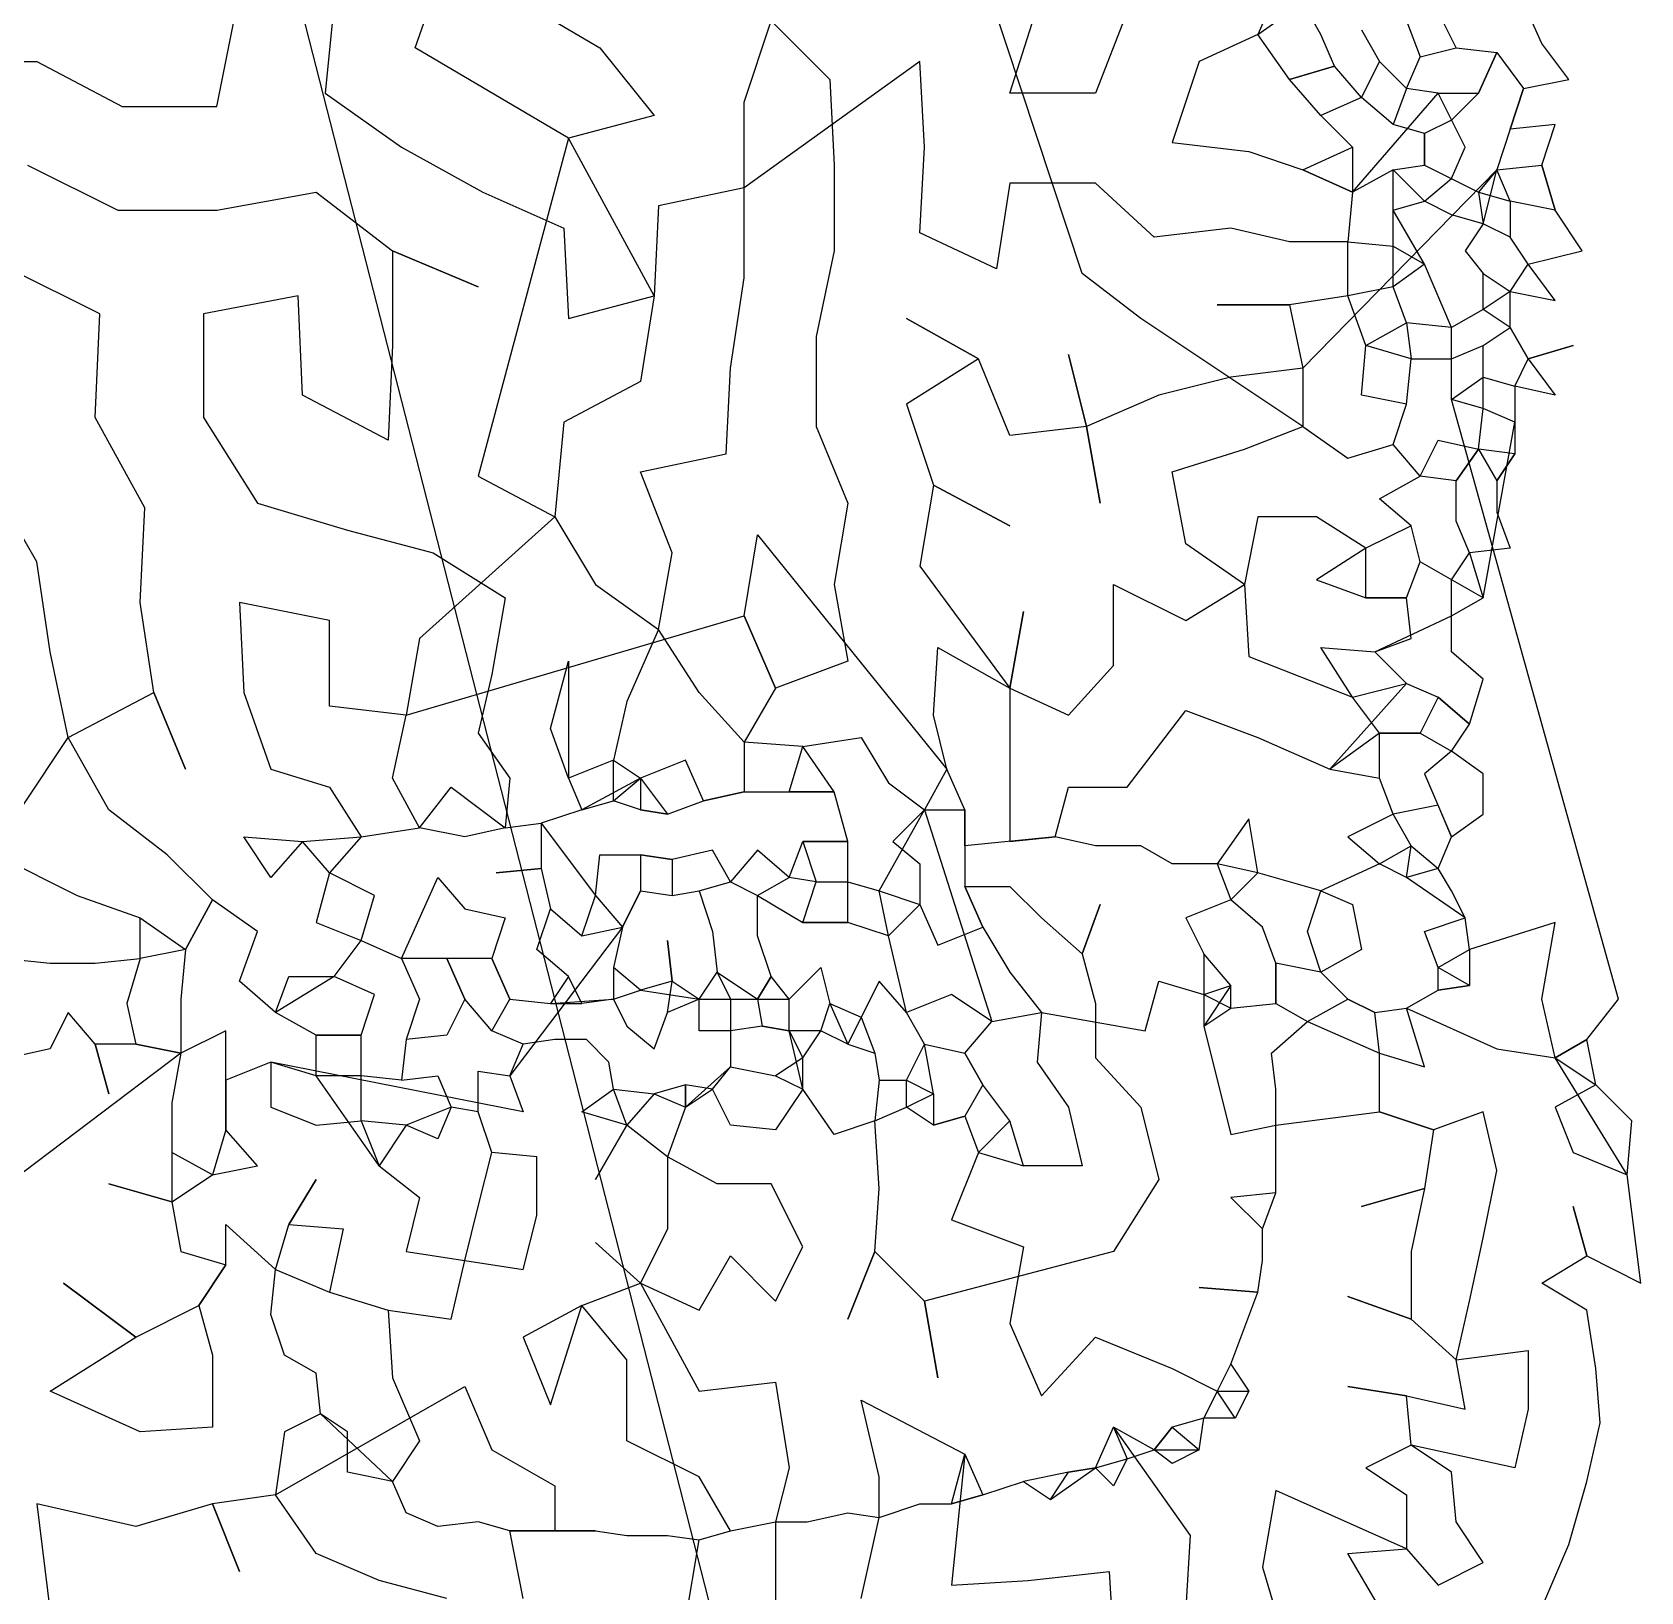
# Model space of a CAD drawing. Header units: metres. Extents: x -30499 to 36140, y -32767 to 32822.
# Drawn here: x 2958 to 22701, y -4977 to 14157 of the extents above; entities that cross this region are included whole.
import ezdxf

# ---------------------------------------------------------------- set-up
doc = ezdxf.new("R2010")
doc.units = ezdxf.units.M
doc.layers.add('Draw', color=2, linetype='CONTINUOUS')

msp = doc.modelspace()

# ---------------------------------------------------------------- linework, layer by layer
at = {"layer": 'draw'}
for p, q in [((4894, 19770), (15346, -21042)), ((15844, 11198), (13742, 17558)), ((18554, 15401), (18001, 14129)), ((7659, 13963), (8046, 15070)), ((6664, 14517), (6553, 13410)), ((8986, 14517), (9926, 13963)), ((14959, 13410), (15291, 14461)), ((18001, 14129), (18554, 14517)), ((18775, 14129), (18554, 14517)), ((21485, 14019), (21263, 14517)), ((5226, 13245), (5447, 14351)), ((11696, 13300), (12028, 14295)), ((12028, 14295), (12747, 13576)), ((16397, 14406), (16010, 13410)), ((19826, 14295), (19992, 13853)), ((20434, 13963), (20213, 14406)), ((18001, 14129), (17282, 13798)), ((18388, 13576), (18001, 14129)), ((18001, 14129), (18001, 14129)), ((18941, 13742), (18775, 14129)), ((18775, 14129), (18775, 14129)), ((19273, 14185), (19494, 13798)), ((21817, 13576), (21485, 14019)), ((21485, 14019), (21485, 14019)), ((9539, 12857), (7659, 13963)), ((9926, 13963), (10590, 13134)), ((19826, 13466), (19992, 13853)), ((19992, 13853), (20434, 13963)), ((19992, 13853), (20434, 13963)), ((19992, 13853), (19992, 13853)), ((20434, 13963), (20434, 13963)), ((20434, 13963), (20932, 13908)), ((20932, 13908), (20710, 13410)), ((20710, 13410), (20932, 13908)), ((20932, 13908), (20932, 13908)), ((20932, 13908), (21263, 13466)), ((1797, 13798), (3014, 13798)), ((3014, 13798), (3014, 13798)), ((3014, 13798), (4064, 13245)), ((13853, 13798), (11696, 12249)), ((13908, 12747), (13853, 13798)), ((17282, 13798), (16950, 12802)), ((18941, 13742), (18388, 13576)), ((18388, 13576), (18941, 13742)), ((19273, 13355), (18941, 13742)), ((18941, 13742), (18941, 13742)), ((19273, 13355), (19494, 13798)), ((19494, 13798), (19273, 13355)), ((19494, 13798), (19494, 13798)), ((19494, 13798), (19826, 13466)), ((12747, 13576), (12802, 12526)), ((18388, 13576), (18388, 13576)), ((18775, 13134), (18388, 13576)), ((19826, 13466), (19660, 13023)), ((20213, 13410), (19826, 13466)), ((19826, 13466), (19826, 13466)), ((19826, 13466), (19826, 13466)), ((21263, 13466), (20932, 12470)), ((21098, 12968), (21263, 13466)), ((21263, 13466), (21817, 13576)), ((21263, 13466), (21263, 13466)), ((21817, 13576), (21817, 13576)), ((4064, 13245), (4064, 13245)), ((4064, 13245), (5226, 13245)), ((5226, 13245), (5226, 13245)), ((6553, 13410), (7493, 12747)), ((11696, 11143), (11696, 13300)), ((11696, 13300), (11696, 13300)), ((16010, 13410), (14959, 13410)), ((16010, 13410), (16010, 13410)), ((19273, 13355), (18775, 13134)), ((19162, 12194), (20213, 13410)), ((19660, 13023), (19273, 13355)), ((19273, 13355), (19273, 13355)), ((19660, 13023), (19273, 13355)), ((20545, 12747), (20213, 13410)), ((20213, 13410), (20213, 13410)), ((20213, 13410), (20710, 13410)), ((20710, 13410), (20379, 13079)), ((20710, 13410), (20710, 13410)), ((10590, 13134), (9539, 12857)), ((10590, 13134), (10590, 13134)), ((18775, 13134), (18775, 13134)), ((19162, 12747), (18775, 13134)), ((18775, 13134), (19162, 12747)), ((20379, 13079), (20047, 12913)), ((20379, 13079), (20379, 13079)), ((9539, 12857), (8433, 8710)), ((10590, 10922), (9539, 12857)), ((19660, 13023), (19660, 13023)), ((20047, 12913), (19660, 13023)), ((20047, 12913), (20047, 12913)), ((20047, 12913), (20047, 12526)), ((20047, 12526), (20047, 12913)), ((21651, 13023), (21098, 12968)), ((21485, 12526), (21651, 13023)), ((21651, 13023), (21651, 13023)), ((7493, 12747), (8489, 12194)), ((13853, 11696), (13908, 12747)), ((16950, 12802), (17890, 12692)), ((17890, 12692), (17890, 12692)), ((17890, 12692), (18554, 12470)), ((18554, 12470), (19162, 12747)), ((19162, 12747), (19162, 12747)), ((19162, 12747), (19162, 12194)), ((20379, 12360), (20545, 12747)), ((20545, 12747), (20545, 12747)), ((2903, 12526), (4009, 11973)), ((12802, 12526), (12802, 11475)), ((18554, 12470), (18554, 12470)), ((19162, 12194), (18554, 12470)), ((18554, 12470), (19162, 12194)), ((20932, 12470), (18554, 10037)), ((19660, 12470), (19162, 12194)), ((19660, 12470), (20047, 12526)), ((19660, 11032), (19660, 12470)), ((19660, 12470), (19660, 12470)), ((20047, 12083), (19660, 12470)), ((20047, 12526), (20047, 12526)), ((20047, 12526), (20710, 12194)), ((20932, 12470), (20710, 12194)), ((20766, 11807), (20932, 12470)), ((20932, 12470), (21485, 12526)), ((21098, 12083), (20932, 12470)), ((20932, 12470), (20932, 12470)), ((21485, 12526), (21485, 12526)), ((21485, 12526), (21651, 11973)), ((21651, 11973), (21485, 12526)), ((11696, 12249), (10645, 12028)), ((14959, 12304), (14793, 11254)), ((16010, 12304), (14959, 12304)), ((16729, 11641), (16010, 12304)), ((16010, 12304), (16010, 12304)), ((20047, 12083), (20379, 12360)), ((20379, 12360), (20379, 12360)), ((5226, 11973), (6442, 12194)), ((6442, 12194), (7382, 11475)), ((8489, 12194), (8489, 12194)), ((8489, 12194), (9484, 11751)), ((19162, 12194), (19107, 11585)), ((19162, 12194), (19162, 12194)), ((19660, 11973), (20047, 12083)), ((20379, 11917), (20047, 12083)), ((20047, 12083), (20047, 12083)), ((20710, 12194), (20710, 12194)), ((20710, 12194), (21098, 12083)), ((20710, 12194), (20710, 12194)), ((20710, 12194), (20766, 11807)), ((21651, 11973), (21098, 12083)), ((21098, 12083), (21098, 12083)), ((21098, 12083), (21098, 11641)), ((21098, 12083), (21098, 12083)), ((4009, 11973), (5226, 11973)), ((10645, 12028), (10590, 10922)), ((20047, 11309), (19660, 11973)), ((20766, 11807), (20379, 11917)), ((20379, 11917), (20379, 11917)), ((21982, 11475), (21651, 11973)), ((21651, 11973), (21651, 11973)), ((9484, 11751), (9539, 10645)), ((14793, 11254), (13853, 11696)), ((17669, 11751), (16729, 11641)), ((18388, 11585), (17669, 11751)), ((17669, 11751), (17669, 11751)), ((20766, 11807), (20545, 11475)), ((21098, 11641), (20766, 11807)), ((20766, 11807), (20766, 11807)), ((21098, 11641), (20766, 11807)), ((7382, 11475), (7382, 11475)), ((7382, 11475), (8433, 11032)), ((8433, 11032), (7382, 11475)), ((7382, 11475), (7382, 10314)), ((12802, 11475), (12581, 10424)), ((12802, 11475), (12802, 11475)), ((16729, 11641), (16729, 11641)), ((19107, 11585), (18388, 11585)), ((18388, 11585), (18388, 11585)), ((19107, 11585), (19107, 11585)), ((19107, 10922), (19107, 11585)), ((19107, 11585), (19660, 11530)), ((19660, 11530), (19660, 11530)), ((19660, 11530), (20047, 11309)), ((20545, 11475), (20545, 11475)), ((20545, 11475), (20766, 11198)), ((21319, 11309), (21098, 11641)), ((21098, 11641), (21098, 11641)), ((21319, 11309), (21982, 11475)), ((21982, 11475), (21982, 11475)), ((3788, 10701), (2682, 11254)), ((20047, 11309), (19660, 11032)), ((20379, 10535), (20047, 11309)), ((20047, 11309), (20047, 11309)), ((21098, 10977), (21319, 11309)), ((21651, 10867), (21319, 11309)), ((21319, 11309), (21319, 11309)), ((21319, 11309), (21319, 11309)), ((11530, 10037), (11696, 11143)), ((16563, 10645), (15844, 11198)), ((20766, 10756), (20766, 11198)), ((20766, 11198), (20766, 11198)), ((20766, 11198), (21098, 10977)), ((20766, 11198), (21098, 10977)), ((6221, 10922), (5060, 10701)), ((6276, 9705), (6221, 10922)), ((9539, 10645), (10590, 10922)), ((10590, 10922), (10424, 9871)), ((19107, 10922), (18388, 10811)), ((19660, 11032), (19107, 10922)), ((19328, 10314), (19107, 10922)), ((19107, 10922), (19107, 10922)), ((19660, 11032), (19660, 11032)), ((19826, 10590), (19660, 11032)), ((19660, 11032), (19660, 11032)), ((21098, 10977), (20766, 10756)), ((21098, 10535), (21098, 10977)), ((21098, 10977), (21098, 10977)), ((21098, 10977), (21651, 10867)), ((21098, 10977), (21098, 10977)), ((21651, 10867), (21651, 10867)), ((3732, 9429), (3788, 10701)), ((5060, 10701), (5060, 9429)), ((18388, 10811), (17503, 10811)), ((17503, 10811), (18388, 10811)), ((18388, 10811), (18388, 10811)), ((18388, 10811), (18554, 10037)), ((20766, 10756), (20379, 10535)), ((21098, 10535), (20766, 10756)), ((20766, 10756), (20766, 10756)), ((20766, 10756), (20766, 10756)), ((14572, 10148), (13687, 10645)), ((13687, 10645), (14572, 10148)), ((18554, 9318), (16563, 10645)), ((19328, 10314), (19826, 10590)), ((20379, 10535), (19826, 10590)), ((19826, 10590), (19881, 10148)), ((19826, 10590), (19826, 10590)), ((20379, 10535), (20379, 10535)), ((20379, 9650), (20379, 10535)), ((20766, 10314), (21098, 10535)), ((20766, 10314), (21098, 10535)), ((21098, 10535), (21098, 10535)), ((21098, 10535), (21319, 10148)), ((21319, 10148), (21098, 10535)), ((7382, 10314), (7327, 9152)), ((7382, 10314), (7382, 10314)), ((12581, 10424), (12581, 9318)), ((19273, 9705), (19328, 10314)), ((19881, 10148), (19328, 10314)), ((19328, 10314), (19328, 10314)), ((20379, 10148), (20766, 10314)), ((20766, 10314), (20766, 10314)), ((20766, 9539), (20766, 10314)), ((21319, 10148), (21872, 10314)), ((21872, 10314), (21319, 10148)), ((14572, 10148), (13687, 9595)), ((14959, 9207), (14572, 10148)), ((15899, 9318), (15678, 10203)), ((15678, 10203), (15899, 9318)), ((19826, 9595), (19881, 10148)), ((19881, 10148), (19881, 10148)), ((19881, 10148), (20379, 10148)), ((19881, 10148), (19881, 10148)), ((20379, 10148), (20379, 10148)), ((21153, 9816), (21319, 10148)), ((21319, 10148), (21319, 10148)), ((21319, 10148), (21651, 9705)), ((11475, 8986), (11530, 10037)), ((17669, 9926), (16784, 9705)), ((18554, 10037), (17669, 9926)), ((17669, 9926), (17669, 9926)), ((18554, 10037), (18554, 10037)), ((18554, 10037), (18554, 9318)), ((20379, 9650), (20766, 9926)), ((20766, 9926), (20766, 9926)), ((20766, 9926), (21153, 9816)), ((7327, 9152), (6276, 9705)), ((10424, 9871), (9484, 9373)), ((10424, 9871), (10424, 9871)), ((16784, 9705), (15899, 9318)), ((19826, 9595), (19273, 9705)), ((21651, 9705), (21153, 9816)), ((21153, 9816), (21153, 9816)), ((21153, 9816), (21153, 8986)), ((21153, 9816), (21153, 9816)), ((21651, 9705), (21651, 9705)), ((13687, 9595), (14019, 8599)), ((19660, 9097), (19826, 9595)), ((19660, 9097), (19826, 9595)), ((19826, 9595), (19826, 9595)), ((20766, 9539), (20379, 9650)), ((20379, 9650), (20379, 9650)), ((22425, 2295), (20379, 9650)), ((20710, 9042), (20766, 9539)), ((21153, 9373), (20766, 9539)), ((20766, 9539), (20766, 9539)), ((4341, 8323), (3732, 9429)), ((5060, 9429), (5723, 8378)), ((9484, 9373), (9373, 8212)), ((12581, 9318), (12968, 8378)), ((15899, 9318), (14959, 9207)), ((15899, 9318), (16065, 8378)), ((16065, 8378), (15899, 9318)), ((17835, 9042), (18554, 9318)), ((18554, 9318), (18554, 9318)), ((18554, 9318), (19107, 8931)), ((20766, 7217), (21153, 9373)), ((7327, 9152), (7327, 9152)), ((19107, 8931), (19660, 9097)), ((19992, 8710), (19660, 9097)), ((19660, 9097), (19660, 9097)), ((19992, 8710), (20213, 9152)), ((20213, 9152), (20213, 9152)), ((20213, 9152), (20710, 9042)), ((10424, 8765), (11475, 8986)), ((16950, 8765), (17835, 9042)), ((19107, 8931), (19107, 8931)), ((20710, 9042), (20434, 8654)), ((20434, 8654), (20710, 9042)), ((20710, 9042), (20710, 9042)), ((20710, 9042), (20932, 8654)), ((21153, 8986), (20710, 9042)), ((21153, 8986), (20932, 8654)), ((20932, 8654), (21153, 8986)), ((21153, 8986), (21153, 8986)), ((3014, 7659), (2405, 8710)), ((8433, 8710), (9373, 8212)), ((10811, 7770), (10424, 8765)), ((17116, 7880), (16950, 8765)), ((19494, 8433), (19992, 8710)), ((20434, 8654), (19992, 8710)), ((19992, 8710), (19992, 8710)), ((19992, 8710), (19992, 8710)), ((14019, 8599), (13853, 7604)), ((14019, 8599), (14959, 8101)), ((14959, 8101), (14019, 8599)), ((20434, 8157), (20434, 8654)), ((20434, 8654), (20434, 8654)), ((20932, 8654), (20932, 8654)), ((20932, 8654), (20932, 8267)), ((4285, 7161), (4341, 8323)), ((5723, 8378), (5723, 8378)), ((5723, 8378), (6829, 8046)), ((12968, 8378), (12802, 7382)), ((12968, 8378), (12968, 8378)), ((19881, 8101), (19494, 8433)), ((19494, 8433), (19494, 8433)), ((9373, 8212), (7714, 6719)), ((9373, 8212), (9871, 7382)), ((18001, 8212), (17835, 7382)), ((18720, 8212), (18001, 8212)), ((19328, 7825), (18720, 8212)), ((19881, 8101), (19328, 7825)), ((19992, 7659), (19881, 8101)), ((19881, 8101), (19881, 8101)), ((19992, 7659), (19881, 8101)), ((20600, 7770), (20434, 8157)), ((20434, 8157), (20434, 8157)), ((20932, 8267), (20932, 8267)), ((20932, 8267), (21098, 7825)), ((6829, 8046), (6829, 8046)), ((6829, 8046), (7880, 7770)), ((11696, 6995), (11862, 7991)), ((11862, 7991), (14185, 5115)), ((7880, 7770), (7880, 7770)), ((7880, 7770), (8765, 7217)), ((10645, 6829), (10811, 7770)), ((10811, 7770), (10811, 7770)), ((17835, 7382), (17116, 7880)), ((17116, 7880), (17116, 7880)), ((19328, 7825), (18720, 7438)), ((19328, 7217), (19328, 7825)), ((19328, 7825), (19328, 7825)), ((20379, 7438), (20600, 7770)), ((21098, 7825), (20600, 7770)), ((20600, 7770), (20600, 7770)), ((20600, 7770), (20766, 7217)), ((21098, 7825), (21098, 7825)), ((3179, 6553), (3014, 7659)), ((13853, 7604), (14959, 6110)), ((19826, 7217), (19992, 7659)), ((20766, 7217), (19992, 7659)), ((19992, 7659), (19992, 7659)), ((9871, 7382), (9871, 7382)), ((9871, 7382), (10645, 6829)), ((12802, 7382), (12802, 7382)), ((12802, 7382), (12968, 6442)), ((16231, 6387), (16231, 7382)), ((16231, 7382), (17116, 6940)), ((17116, 6940), (17835, 7382)), ((17835, 7382), (17835, 7382)), ((17835, 7382), (17890, 6498)), ((18720, 7438), (18720, 7438)), ((18720, 7438), (19328, 7217)), ((20379, 6553), (20379, 7438)), ((20379, 7438), (20379, 7438)), ((4451, 6055), (4285, 7161)), ((6608, 6940), (5502, 7161)), ((5502, 7161), (5557, 6055)), ((8765, 7217), (8599, 6276)), ((8765, 7217), (8765, 7217)), ((19826, 7217), (19328, 7217)), ((19328, 7217), (19328, 7217)), ((19328, 7217), (19826, 7217)), ((19881, 6719), (19826, 7217)), ((19826, 7217), (19826, 7217)), ((20379, 6995), (20766, 7217)), ((6608, 5889), (6608, 6940)), ((7548, 5779), (11696, 6995)), ((11696, 6995), (12083, 6110)), ((12083, 6110), (11696, 6995)), ((14959, 6110), (15125, 7051)), ((15125, 7051), (14959, 6110)), ((17116, 6940), (17116, 6940)), ((19438, 6553), (20379, 6995)), ((7714, 6719), (7548, 5779)), ((10645, 6829), (10258, 5945)), ((11143, 6055), (10645, 6829)), ((10645, 6829), (10645, 6829)), ((19438, 6553), (19881, 6719)), ((19881, 6719), (19881, 6719)), ((3401, 5502), (3179, 6553)), ((3179, 6553), (3179, 6553)), ((14019, 5779), (14074, 6608)), ((14074, 6608), (14959, 6110)), ((19162, 6000), (18775, 6608)), ((18775, 6608), (18775, 6608)), ((18775, 6608), (19438, 6553)), ((19438, 6553), (19438, 6553)), ((19826, 6166), (19438, 6553)), ((20766, 6221), (20379, 6553)), ((20379, 6553), (20379, 6553)), ((9318, 5613), (9539, 6442)), ((9539, 6442), (9539, 5004)), ((12968, 6442), (12083, 6110)), ((12968, 6442), (12968, 6442)), ((15678, 5779), (16231, 6387)), ((17890, 6498), (19162, 6000)), ((8599, 6276), (8433, 5557)), ((8599, 6276), (8599, 6276)), ((18885, 5115), (19826, 6166)), ((19162, 6000), (19826, 6166)), ((19826, 6166), (19826, 6166)), ((19826, 6166), (20213, 6000)), ((20600, 5668), (20766, 6221)), ((20766, 6221), (20766, 6221)), ((3401, 5502), (4451, 6055)), ((4451, 6055), (4839, 5115)), ((4839, 5115), (4451, 6055)), ((5557, 6055), (5557, 6055)), ((5557, 6055), (5889, 5115)), ((10258, 5945), (10092, 5226)), ((11696, 5447), (11143, 6055)), ((11143, 6055), (11143, 6055)), ((12083, 6110), (11696, 5447)), ((12083, 6110), (12083, 6110)), ((14959, 6110), (15678, 5779)), ((14959, 6110), (14959, 4230)), ((19494, 5557), (19162, 6000)), ((19162, 6000), (19162, 6000)), ((20213, 6000), (19992, 5557)), ((20213, 6000), (20213, 6000)), ((20213, 6000), (20600, 5668)), ((20600, 5668), (20213, 6000)), ((7548, 5779), (6608, 5889)), ((6608, 5889), (6608, 5889)), ((7382, 5004), (7548, 5779)), ((7548, 5779), (7548, 5779)), ((14185, 5115), (14019, 5779)), ((14019, 5779), (14019, 5779)), ((15678, 5779), (15678, 5779)), ((16397, 4894), (17116, 5834)), ((17116, 5834), (18001, 5502)), ((8433, 5557), (8433, 5557)), ((8433, 5557), (8820, 5004)), ((9539, 5004), (9318, 5613)), ((9318, 5613), (9318, 5613)), ((19494, 5557), (18885, 5115)), ((19494, 5004), (19494, 5557)), ((19494, 5557), (19494, 5557)), ((19494, 5557), (19992, 5557)), ((19494, 5004), (19494, 5557)), ((19992, 5557), (19494, 5557)), ((19992, 5557), (19992, 5557)), ((19992, 5557), (20379, 5336)), ((20379, 5336), (20600, 5668)), ((20600, 5668), (20600, 5668)), ((2848, 4673), (3401, 5502)), ((3898, 4617), (3401, 5502)), ((12415, 5392), (11696, 5447)), ((11696, 5447), (11696, 5447)), ((11696, 5447), (11696, 5447)), ((11696, 5447), (11696, 4839)), ((12249, 4839), (12415, 5392)), ((12415, 5392), (13134, 5502)), ((12802, 4839), (12415, 5392)), ((12415, 5392), (12415, 5392)), ((13134, 5502), (13466, 4949)), ((18001, 5502), (18885, 5115)), ((20379, 5336), (20047, 5060)), ((20766, 5060), (20379, 5336)), ((20379, 5336), (20379, 5336)), ((20379, 5336), (20379, 5336)), ((10092, 5226), (9539, 5004)), ((10092, 5226), (10092, 5226)), ((10092, 5226), (10424, 5004)), ((10092, 4728), (10092, 5226)), ((10092, 5226), (10092, 5226)), ((10977, 5226), (10424, 5004)), ((11198, 4728), (10977, 5226)), ((10977, 5226), (10977, 5226)), ((5889, 5115), (5889, 5115)), ((5889, 5115), (6608, 4894)), ((7714, 4396), (7382, 5004)), ((7382, 5004), (7382, 5004)), ((8820, 5004), (8765, 4396)), ((8820, 5004), (8820, 5004)), ((9539, 5004), (9539, 5004)), ((9539, 5004), (9705, 4617)), ((10424, 5004), (9705, 4617)), ((10092, 4728), (10424, 5004)), ((10424, 5004), (10424, 5004)), ((10424, 5004), (10756, 4562)), ((10424, 5004), (10424, 5004)), ((10424, 5004), (10424, 4617)), ((13466, 4949), (13466, 4949)), ((13466, 4949), (13908, 4617)), ((14185, 5115), (13908, 4617)), ((14406, 4617), (14185, 5115)), ((14185, 5115), (14185, 5115)), ((18885, 5115), (19494, 5004)), ((19660, 4562), (19494, 5004)), ((19494, 5004), (19494, 5004)), ((20047, 5060), (20047, 5060)), ((20047, 5060), (20379, 4285)), ((20766, 4562), (20766, 5060)), ((20766, 5060), (20766, 5060)), ((6608, 4894), (6608, 4894)), ((6608, 4894), (6995, 4285)), ((7714, 4396), (8101, 4894)), ((8101, 4894), (8765, 4396)), ((11198, 4728), (11696, 4839)), ((11696, 4839), (11198, 4728)), ((11696, 4839), (11696, 4839)), ((11696, 4839), (12802, 4839)), ((12802, 4839), (12249, 4839)), ((12968, 4230), (12802, 4839)), ((12802, 4839), (12802, 4839)), ((15512, 4285), (15678, 4894)), ((15678, 4894), (15678, 4894)), ((15678, 4894), (16397, 4894)), ((4617, 4064), (3898, 4617)), ((9705, 4617), (9207, 4451)), ((9705, 4617), (10092, 4728)), ((9705, 4617), (9705, 4617)), ((10424, 4617), (10092, 4728)), ((10092, 4728), (10092, 4728)), ((10092, 4728), (10092, 4728)), ((10424, 4617), (10424, 4617)), ((10424, 4617), (10756, 4562)), ((10756, 4562), (10424, 4617)), ((10756, 4562), (11198, 4728)), ((10756, 4562), (10756, 4562)), ((11198, 4728), (11198, 4728)), ((13355, 3622), (13908, 4617)), ((13908, 4617), (13521, 4230)), ((13908, 4617), (13908, 4617)), ((13908, 4617), (14406, 4617)), ((13908, 4617), (14738, 2018)), ((14406, 4175), (14406, 4617)), ((14406, 4617), (14406, 3677)), ((14406, 4617), (14406, 4617)), ((19660, 4562), (19107, 4285)), ((20213, 4673), (19660, 4562)), ((19660, 4562), (19660, 4562)), ((19881, 4175), (19660, 4562)), ((19660, 4562), (19660, 4562)), ((20379, 4285), (20213, 4673)), ((20379, 4285), (20766, 4562)), ((20766, 4562), (20766, 4562)), ((1742, 4451), (3511, 3567)), ((6995, 4285), (7714, 4396)), ((8267, 4285), (7714, 4396)), ((7714, 4396), (7714, 4396)), ((8765, 4396), (8267, 4285)), ((8765, 4396), (9207, 4451)), ((8765, 4396), (8765, 4396)), ((9207, 4451), (9207, 4451)), ((9207, 4451), (9207, 3898)), ((9207, 4451), (9871, 3567)), ((17890, 4507), (17503, 3954)), ((18001, 3843), (17890, 4507)), ((17890, 4507), (17890, 4507)), ((5889, 3788), (5557, 4285)), ((5557, 4285), (6276, 4230)), ((6276, 4230), (5889, 3788)), ((6276, 4230), (6995, 4285)), ((6608, 3843), (6276, 4230)), ((6276, 4230), (6276, 4230)), ((6995, 4285), (6608, 3843)), ((6995, 4285), (6995, 4285)), ((8267, 4285), (8267, 4285)), ((12249, 3788), (12415, 4230)), ((12415, 4230), (12415, 4230)), ((12415, 4230), (12581, 3732)), ((12968, 4230), (12415, 4230)), ((12415, 4230), (12968, 4230)), ((12968, 3235), (12968, 4230)), ((12968, 4230), (12968, 4230)), ((13521, 4230), (13521, 4230)), ((13521, 4230), (13853, 3954)), ((15512, 4285), (14406, 4175)), ((14959, 4230), (15512, 4285)), ((16010, 4175), (15512, 4285)), ((15512, 4285), (15512, 4285)), ((16563, 4175), (16010, 4175)), ((16010, 4175), (16010, 4175)), ((16950, 3954), (16563, 4175)), ((16563, 4175), (16563, 4175)), ((19107, 4285), (19107, 4285)), ((19107, 4285), (19494, 3954)), ((19494, 3954), (19881, 4175)), ((19826, 3788), (19881, 4175)), ((19881, 4175), (19881, 4175)), ((19881, 4175), (20213, 3898)), ((19881, 4175), (19881, 4175)), ((20213, 3898), (20379, 4285)), ((20379, 4285), (20379, 4285)), ((5170, 3511), (4617, 4064)), ((4617, 4064), (4617, 4064)), ((9871, 3567), (9926, 4064)), ((9926, 4064), (9926, 4064)), ((9926, 4064), (10424, 4064)), ((10424, 4064), (10424, 4064)), ((10424, 4064), (10811, 4009)), ((10811, 4009), (10424, 4064)), ((10424, 4064), (10424, 3622)), ((11309, 4120), (10811, 4009)), ((10811, 4009), (10811, 4009)), ((10811, 4009), (10811, 3567)), ((11530, 3732), (11309, 4120)), ((11309, 4120), (11309, 4120)), ((11862, 4120), (11530, 3732)), ((12249, 3788), (11862, 4120)), ((11862, 4120), (11862, 4120)), ((13853, 3954), (13853, 3954)), ((13853, 3954), (13853, 3456)), ((17503, 3954), (16950, 3954)), ((16950, 3954), (16950, 3954)), ((17503, 3954), (17503, 3954)), ((17503, 3954), (17669, 3511)), ((18001, 3843), (17503, 3954)), ((17503, 3954), (17503, 3954)), ((19494, 3954), (18775, 3622)), ((19826, 3788), (19494, 3954)), ((19494, 3954), (19494, 3954)), ((5889, 3788), (5889, 3788)), ((6608, 3843), (6442, 3235)), ((7161, 3567), (6608, 3843)), ((6608, 3843), (6608, 3843)), ((6608, 3843), (6608, 3843)), ((7493, 2792), (7935, 3788)), ((7935, 3788), (7935, 3788)), ((7935, 3788), (8267, 3401)), ((9207, 3898), (8654, 3843)), ((8654, 3843), (9207, 3898)), ((9207, 3898), (9207, 3898)), ((9207, 3898), (9318, 3401)), ((11862, 3567), (12249, 3788)), ((12249, 3788), (12249, 3788)), ((12581, 3732), (12249, 3788)), ((12249, 3788), (12249, 3788)), ((17669, 3511), (18001, 3843)), ((18001, 3843), (18001, 3843)), ((18775, 3622), (18001, 3843)), ((18001, 3843), (18001, 3843)), ((20213, 3898), (19826, 3788)), ((19826, 3788), (19826, 3788)), ((20545, 3290), (19826, 3788)), ((20379, 3622), (20213, 3898)), ((20213, 3898), (20213, 3898)), ((20213, 3898), (20213, 3898)), ((3511, 3567), (4285, 3290)), ((6995, 3014), (7161, 3567)), ((7161, 3567), (7161, 3567)), ((9705, 3069), (9871, 3567)), ((9871, 3567), (9871, 3567)), ((9871, 3567), (10203, 3179)), ((10203, 3179), (10424, 3622)), ((10424, 3622), (10203, 3179)), ((10424, 3622), (10424, 3622)), ((10424, 3622), (10811, 3567)), ((10811, 3567), (11143, 3622)), ((10811, 3567), (11143, 3622)), ((10811, 3567), (10811, 3567)), ((11143, 3622), (11530, 3732)), ((11143, 3622), (11143, 3622)), ((11143, 3622), (11309, 3124)), ((11530, 3732), (11530, 3732)), ((11530, 3732), (11862, 3567)), ((11530, 3732), (11530, 3732)), ((11862, 3567), (11862, 3567)), ((11862, 3069), (11862, 3567)), ((11862, 3567), (12415, 3235)), ((12415, 3235), (12581, 3732)), ((12581, 3732), (12581, 3732)), ((12581, 3732), (12581, 3732)), ((12581, 3732), (12968, 3732)), ((12968, 3732), (12968, 3732)), ((12968, 3732), (13355, 3622)), ((13355, 3622), (13355, 3622)), ((13355, 3622), (13853, 3456)), ((13466, 3069), (13355, 3622)), ((14406, 3677), (14406, 3677)), ((14406, 3677), (14627, 3179)), ((14627, 3179), (14406, 3677)), ((14406, 3677), (14959, 3677)), ((14959, 3677), (14959, 3677)), ((14959, 3677), (15346, 3290)), ((18609, 3124), (18775, 3622)), ((18775, 3622), (18775, 3622)), ((18775, 3622), (19162, 3456)), ((20545, 3290), (20379, 3622)), ((20379, 3622), (20379, 3622)), ((4839, 2903), (5170, 3511)), ((5170, 3511), (4839, 2903)), ((5723, 3124), (5170, 3511)), ((5170, 3511), (5170, 3511)), ((8267, 3401), (8267, 3401)), ((8267, 3401), (8765, 3290)), ((9152, 2903), (9318, 3401)), ((9318, 3401), (9318, 3401)), ((9318, 3401), (9705, 3069)), ((9318, 3401), (9705, 3069)), ((13853, 3456), (13466, 3069)), ((13853, 3456), (13853, 3456)), ((13853, 3456), (14074, 2958)), ((13853, 3456), (13853, 3456)), ((15844, 2848), (16065, 3456)), ((16065, 3456), (15844, 2848)), ((17669, 3511), (17116, 3290)), ((18056, 3179), (17669, 3511)), ((17669, 3511), (17669, 3511)), ((17669, 3511), (17669, 3511)), ((19162, 3456), (19162, 3456)), ((19162, 3456), (19273, 2903)), ((4285, 2792), (4285, 3290)), ((4285, 3290), (4285, 3290)), ((4285, 3290), (4839, 2903)), ((4285, 3290), (4839, 2903)), ((6442, 3235), (6442, 3235)), ((6442, 3235), (6995, 3014)), ((8765, 3290), (8599, 2792)), ((8765, 3290), (8765, 3290)), ((10203, 3179), (8820, 1354)), ((9705, 3069), (10203, 3179)), ((10203, 3179), (10092, 2682)), ((10203, 3179), (10203, 3179)), ((12968, 3235), (12415, 3235)), ((12415, 3235), (12968, 3235)), ((13466, 3069), (12968, 3235)), ((12968, 3235), (12968, 3235)), ((14074, 2958), (14627, 3179)), ((14627, 3179), (14627, 3179)), ((14627, 3179), (14959, 2626)), ((15346, 3290), (15346, 3290)), ((15346, 3290), (15844, 2848)), ((17116, 3290), (17116, 3290)), ((17116, 3290), (17337, 2848)), ((18222, 2737), (18056, 3179)), ((18056, 3179), (18056, 3179)), ((20047, 3124), (20545, 3290)), ((20600, 2903), (20545, 3290)), ((20545, 3290), (20545, 3290)), ((21651, 3235), (20600, 2903)), ((21485, 2295), (21651, 3235)), ((5502, 2516), (5723, 3124)), ((5723, 3124), (5723, 3124)), ((6664, 2571), (6995, 3014)), ((6995, 3014), (6995, 3014)), ((6995, 3014), (6995, 3014)), ((6995, 3014), (7493, 2792)), ((9705, 3069), (9705, 3069)), ((10811, 2516), (10756, 3014)), ((10756, 3014), (10811, 2516)), ((11309, 3124), (11309, 3124)), ((11309, 3124), (11364, 2626)), ((12028, 2571), (11862, 3069)), ((11862, 3069), (11862, 3069)), ((13687, 2129), (13466, 3069)), ((13466, 3069), (13466, 3069)), ((18775, 2626), (18609, 3124)), ((18609, 3124), (18609, 3124)), ((20213, 2682), (20047, 3124)), ((20047, 3124), (20047, 3124)), ((2626, 2792), (3179, 2737)), ((3732, 2737), (4285, 2792)), ((4285, 2792), (4120, 2239)), ((4839, 2903), (4285, 2792)), ((4285, 2792), (4285, 2792)), ((4285, 2792), (4285, 2792)), ((4839, 2903), (4783, 2295)), ((4839, 2903), (4839, 2903)), ((7493, 2792), (7493, 2792)), ((7493, 2792), (7714, 2295)), ((8599, 2792), (7493, 2792)), ((7493, 2792), (7493, 2792)), ((8267, 2295), (8046, 2792)), ((8046, 2792), (8267, 2295)), ((8820, 2295), (8599, 2792)), ((8599, 2792), (8599, 2792)), ((8599, 2792), (8820, 2295)), ((9539, 2571), (9152, 2903)), ((9152, 2903), (9152, 2903)), ((14074, 2958), (14074, 2958)), ((15844, 2848), (15844, 2848)), ((15844, 2848), (16010, 2239)), ((17337, 2848), (17337, 2848)), ((17337, 2848), (17337, 1963)), ((17669, 2460), (17337, 2848)), ((17337, 2848), (17337, 2350)), ((19273, 2903), (18775, 2626)), ((20213, 2682), (20600, 2903)), ((20600, 2903), (20600, 2903)), ((20600, 2903), (20600, 2460)), ((3179, 2737), (3179, 2737)), ((3179, 2737), (3732, 2737)), ((3732, 2737), (3732, 2737)), ((5945, 2129), (6110, 2571)), ((6664, 2571), (5945, 2129)), ((6110, 2571), (6110, 2571)), ((6110, 2571), (6664, 2571)), ((7161, 2350), (6664, 2571)), ((6664, 2571), (6664, 2571)), ((9539, 2571), (9318, 2239)), ((9705, 2239), (9539, 2571)), ((9539, 2571), (9539, 2571)), ((9705, 2239), (9539, 2571)), ((10092, 2682), (10092, 2682)), ((10092, 2682), (10092, 2295)), ((10424, 2405), (10092, 2682)), ((10092, 2682), (10092, 2295)), ((11143, 2295), (11364, 2626)), ((11364, 2626), (11364, 2626)), ((11364, 2626), (11530, 2295)), ((11364, 2626), (11862, 2295)), ((11862, 2295), (12028, 2571)), ((12028, 2571), (11862, 2295)), ((12249, 2295), (12028, 2571)), ((12028, 2571), (12028, 2571)), ((12249, 2295), (12636, 2682)), ((12636, 2682), (12636, 2682)), ((12636, 2682), (12747, 2239)), ((14959, 2626), (14959, 2626)), ((14959, 2626), (15346, 2129)), ((18775, 2626), (18222, 2737)), ((18222, 2737), (18222, 2737)), ((18222, 2239), (18222, 2737)), ((18222, 2737), (18222, 2239)), ((19107, 2295), (18775, 2626)), ((18775, 2626), (18775, 2626)), ((20600, 2460), (20213, 2682)), ((20213, 2682), (20213, 2682)), ((20213, 2405), (20213, 2682)), ((20213, 2682), (20213, 2682)), ((5945, 2129), (5502, 2516)), ((5502, 2516), (5502, 2516)), ((10092, 2295), (10424, 2405)), ((10811, 2516), (10424, 2405)), ((10424, 2405), (10424, 2405)), ((10424, 2405), (11143, 2295)), ((10756, 2129), (10811, 2516)), ((10756, 2129), (10811, 2516)), ((10811, 2516), (10811, 2516)), ((10811, 2516), (11143, 2295)), ((13355, 2516), (12968, 1742)), ((13687, 2129), (13355, 2516)), ((13355, 2516), (13355, 2516)), ((16618, 1907), (16784, 2516)), ((16784, 2516), (16784, 2516)), ((16784, 2516), (17337, 2350)), ((17337, 2350), (17669, 2460)), ((17669, 2460), (17337, 1963)), ((17669, 2460), (17669, 2460)), ((17669, 2184), (17669, 2460)), ((17669, 2460), (17669, 2460)), ((19826, 2184), (20213, 2405)), ((20213, 2405), (20600, 2460)), ((20600, 2460), (20213, 2405)), ((20213, 2405), (20213, 2405)), ((20600, 2460), (20600, 2460)), ((4120, 2239), (4120, 2239)), ((4120, 2239), (4230, 1742)), ((4783, 2295), (4783, 2295)), ((4783, 2295), (4783, 1631)), ((6995, 1852), (7161, 2350)), ((7161, 2350), (7161, 2350)), ((7714, 2295), (7548, 1797)), ((7714, 2295), (7714, 2295)), ((8267, 2295), (8046, 1852)), ((8599, 1907), (8267, 2295)), ((8267, 2295), (8267, 2295)), ((8599, 1907), (8820, 2295)), ((8820, 2295), (8820, 2295)), ((8820, 2295), (9318, 2239)), ((9318, 2239), (10092, 2295)), ((9318, 2239), (9318, 2239)), ((9318, 2239), (9705, 2239)), ((10092, 2295), (9705, 2239)), ((9705, 2239), (9705, 2239)), ((10092, 2295), (10092, 2295)), ((10092, 2295), (10258, 1963)), ((11143, 2295), (10756, 2129)), ((11143, 2295), (11143, 2295)), ((11143, 2295), (12249, 2295)), ((11143, 1907), (11143, 2295)), ((11143, 2295), (11143, 2295)), ((11530, 2295), (11530, 2295)), ((11530, 2295), (11530, 1465)), ((11862, 2295), (11917, 1963)), ((12249, 2295), (12249, 2295)), ((12249, 1907), (12249, 2295)), ((12249, 2295), (12249, 2295)), ((12636, 1907), (12747, 2239)), ((12747, 2239), (12747, 2239)), ((12747, 2239), (13134, 2073)), ((12747, 2239), (12968, 1742)), ((14240, 2350), (13687, 2129)), ((14738, 2018), (14240, 2350)), ((14240, 2350), (14240, 2350)), ((16010, 2239), (16010, 2239)), ((16010, 2239), (16010, 1576)), ((17337, 2350), (17337, 2350)), ((17337, 2350), (17669, 2184)), ((17337, 1963), (17669, 2184)), ((17669, 2184), (18222, 2239)), ((17669, 2184), (17669, 2184)), ((18222, 2239), (18609, 2018)), ((18609, 2018), (19107, 2295)), ((19107, 2295), (19107, 2295)), ((19438, 2129), (19107, 2295)), ((19107, 2295), (19438, 2129)), ((19438, 2129), (19826, 2184)), ((19826, 2184), (19826, 2184)), ((20047, 1465), (19826, 2184)), ((19826, 2184), (20932, 1686)), ((21651, 1576), (21485, 2295)), ((21485, 2295), (21485, 2295)), ((22038, 1797), (22425, 2295)), ((3401, 2129), (3179, 1686)), ((3732, 1742), (3401, 2129)), ((3401, 2129), (3401, 2129)), ((6442, 1852), (5945, 2129)), ((5945, 2129), (5945, 2129)), ((10590, 1686), (10756, 2129)), ((10756, 2129), (10756, 2129)), ((13134, 2073), (13134, 2073)), ((13134, 2073), (13300, 1631)), ((13908, 1742), (13687, 2129)), ((13687, 2129), (13687, 2129)), ((14406, 1631), (14738, 2018)), ((14738, 2018), (15346, 2129)), ((14738, 2018), (14738, 2018)), ((15346, 2129), (15291, 1520)), ((15346, 2129), (15346, 2129)), ((15346, 2129), (16618, 1907)), ((18167, 1631), (18609, 2018)), ((18609, 2018), (18609, 2018)), ((18609, 2018), (19494, 1631)), ((19494, 1631), (19438, 2129)), ((19438, 2129), (19438, 2129)), ((5336, 1907), (4783, 1631)), ((5336, 691), (5336, 1907)), ((5336, 1907), (5336, 1907)), ((6442, 1354), (6442, 1852)), ((6442, 1852), (6442, 1852)), ((6442, 1852), (6995, 1852)), ((6995, 1852), (6442, 1852)), ((6995, 801), (6995, 1852)), ((6995, 1852), (6995, 1852)), ((7548, 1797), (7493, 1299)), ((7548, 1797), (7493, 1299)), ((8046, 1852), (7548, 1797)), ((7548, 1797), (7548, 1797)), ((8046, 1852), (8046, 1852)), ((8986, 1742), (8599, 1907)), ((8599, 1907), (8599, 1907)), ((8986, 1742), (8599, 1907)), ((9373, 1797), (8986, 1742)), ((9760, 1797), (9373, 1797)), ((9373, 1797), (9373, 1797)), ((10037, 1520), (9760, 1797)), ((9760, 1797), (9760, 1797)), ((10258, 1963), (10258, 1963)), ((10258, 1963), (10590, 1686)), ((11530, 1907), (11143, 1907)), ((11143, 1907), (11143, 1907)), ((11917, 1963), (11530, 1907)), ((11530, 1907), (11530, 1907)), ((12249, 1907), (11917, 1963)), ((11917, 1963), (11917, 1963)), ((11917, 1963), (12249, 1907)), ((12636, 1907), (12249, 1907)), ((12249, 1907), (12249, 1907)), ((12249, 1907), (12415, 1576)), ((12415, 1189), (12249, 1907)), ((12415, 1576), (12636, 1907)), ((12636, 1907), (12636, 1907)), ((12968, 1742), (12636, 1907)), ((12636, 1907), (12636, 1907)), ((17337, 1963), (17337, 1963)), ((17337, 1963), (17669, 635)), ((17337, 1963), (17337, 1963)), ((22038, 1797), (21651, 1576)), ((21651, 1576), (22038, 1797)), ((22148, 1244), (22038, 1797)), ((22038, 1797), (22038, 1797)), ((4783, 1631), (2295, -248)), ((3179, 1686), (2682, 1576)), ((3179, 1686), (3179, 1686)), ((4230, 1742), (3732, 1742)), ((3732, 1742), (3732, 1742)), ((3732, 1742), (3898, 1133)), ((3898, 1133), (3732, 1742)), ((4230, 1742), (4230, 1742)), ((4783, 1631), (4230, 1742)), ((4230, 1742), (4783, 1631)), ((4783, 1631), (4673, 1023)), ((4783, 1631), (4783, 1631)), ((8820, 1354), (8986, 1742)), ((8986, 1742), (8986, 1742)), ((10590, 1686), (10590, 1686)), ((12968, 1742), (12968, 1742)), ((12968, 1742), (13300, 1631)), ((13300, 1631), (13300, 1631)), ((13300, 1631), (13355, 1299)), ((13300, 1631), (13355, 1299)), ((13687, 1299), (13908, 1742)), ((13908, 1742), (13908, 1742)), ((14019, 1133), (13908, 1742)), ((13908, 1742), (14406, 1631)), ((14406, 1631), (14406, 1631)), ((14406, 1631), (14627, 1244)), ((14627, 1244), (14406, 1631)), ((18222, 1189), (18167, 1631)), ((18167, 1631), (18167, 1631)), ((19494, 912), (19494, 1631)), ((19494, 1631), (19494, 1631)), ((19494, 1631), (20047, 1465)), ((20932, 1686), (21651, 1576)), ((5889, 1520), (5336, 1299)), ((6442, 1354), (5889, 1520)), ((5889, 1520), (5889, 1520)), ((5889, 1520), (5889, 967)), ((8986, 912), (5889, 1520)), ((8433, 912), (8433, 1410)), ((8433, 1410), (8433, 1410)), ((8433, 1410), (8820, 1354)), ((10092, 1189), (10037, 1520)), ((10037, 1520), (10037, 1520)), ((11530, 1465), (10977, 967)), ((11309, 1189), (11530, 1465)), ((11530, 1465), (11530, 1465)), ((11530, 1465), (12083, 1354)), ((12415, 1576), (12083, 1354)), ((12415, 1189), (12415, 1576)), ((12415, 1576), (12415, 1576)), ((12415, 1576), (12415, 1576)), ((15291, 1520), (15291, 1520)), ((15291, 1520), (15678, 967)), ((16010, 1576), (16010, 1576)), ((16010, 1576), (16563, 967)), ((20047, 1465), (20047, 1465)), ((21651, 1576), (21651, 1576)), ((21651, 1576), (22148, 1244)), ((22535, 138), (21651, 1576)), ((5336, 1299), (5336, 691)), ((6995, 1354), (6442, 1354)), ((6442, 1354), (6442, 1354)), ((7217, 248), (6442, 1354)), ((7493, 1299), (6995, 1354)), ((6995, 1354), (6995, 1354)), ((7493, 1299), (7935, 1354)), ((7493, 1299), (7493, 1299)), ((7935, 1354), (7935, 1354)), ((7935, 1354), (8101, 967)), ((8820, 1354), (8820, 1354)), ((8820, 1354), (8986, 912)), ((9705, 912), (10092, 1189)), ((10258, 746), (10092, 1189)), ((10092, 1189), (10092, 1189)), ((10092, 1189), (10092, 1189)), ((10092, 1189), (10590, 1133)), ((10977, 1244), (10590, 1133)), ((11309, 1189), (10977, 1244)), ((10977, 1244), (10977, 1244)), ((10977, 967), (10977, 1244)), ((10977, 1244), (10977, 967)), ((10977, 967), (11309, 1189)), ((11530, 746), (11309, 1189)), ((11309, 1189), (11309, 1189)), ((11309, 1189), (11309, 1189)), ((12083, 1354), (12083, 1354)), ((12083, 1354), (12415, 1189)), ((12083, 1354), (12415, 1189)), ((12415, 1189), (12083, 691)), ((12415, 1189), (12415, 1189)), ((12802, 635), (12415, 1189)), ((13355, 1299), (13300, 801)), ((13355, 1299), (13355, 1299)), ((13355, 1299), (13687, 1299)), ((13687, 967), (13687, 1299)), ((13687, 1299), (13687, 1299)), ((13687, 1299), (13687, 1299)), ((13687, 1299), (14019, 1133)), ((14627, 1244), (14406, 857)), ((14959, 801), (14627, 1244)), ((14627, 1244), (14627, 1244)), ((18222, -82), (18222, 1189)), ((18222, 1189), (18222, 1189)), ((22148, 1244), (21651, 967)), ((22591, 801), (22148, 1244)), ((22148, 1244), (22148, 1244)), ((22148, 1244), (22148, 1244)), ((4673, 1023), (4673, 1023)), ((4673, 1023), (4673, -193)), ((10590, 1133), (10258, 746)), ((10590, 1133), (10590, 1133)), ((10590, 1133), (10590, 1133)), ((10590, 1133), (10977, 967)), ((13687, 967), (14019, 1133)), ((14019, 1133), (14019, 1133)), ((14019, 1133), (14019, 746)), ((5889, 967), (5889, 967)), ((5889, 967), (6442, 746)), ((6442, 746), (6995, 801)), ((7548, 746), (6995, 801)), ((6995, 801), (6995, 801)), ((6995, 801), (6995, 801)), ((6995, 801), (7217, 248)), ((8101, 967), (7548, 746)), ((8101, 967), (7935, 580)), ((8433, 912), (8101, 967)), ((8101, 967), (8101, 967)), ((8599, 414), (8433, 912)), ((8433, 912), (8433, 912)), ((8599, 414), (8433, 912)), ((10258, 746), (9705, 912)), ((9705, 912), (9705, 912)), ((10977, 967), (10756, 359)), ((10977, 967), (10977, 967)), ((13300, 801), (12802, 635)), ((13300, 801), (13687, 967)), ((13300, 801), (13300, 801)), ((13355, -27), (13300, 801)), ((13687, 967), (13687, 967)), ((14019, 746), (13687, 967)), ((13687, 967), (13687, 967)), ((14019, 746), (14406, 857)), ((14406, 857), (14019, 746)), ((14406, 857), (14406, 857)), ((14406, 857), (14572, 414)), ((14959, 801), (14572, 414)), ((15125, 248), (14959, 801)), ((14959, 801), (14959, 801)), ((15125, 248), (14959, 801)), ((15678, 967), (15678, 967)), ((15678, 967), (15844, 248)), ((16563, 967), (16563, 967)), ((16563, 967), (16784, 82)), ((18222, 746), (19494, 912)), ((19494, 912), (20157, 691)), ((20157, 691), (19494, 912)), ((20766, 912), (20157, 691)), ((20932, 193), (20766, 912)), ((20766, 912), (20766, 912)), ((21651, 967), (21651, 967)), ((21651, 967), (21872, 414)), ((22535, 138), (22591, 801)), ((22591, 801), (22591, 801)), ((5336, 691), (5170, 138)), ((5723, 248), (5336, 691)), ((5336, 691), (5336, 691)), ((6442, 746), (6442, 746)), ((7548, 746), (7217, 248)), ((7935, 580), (7548, 746)), ((7548, 746), (7548, 746)), ((10258, 746), (9871, 82)), ((9871, 82), (10258, 746)), ((10756, 359), (10258, 746)), ((10258, 746), (10258, 746)), ((10258, 746), (10258, 746)), ((12083, 691), (11530, 746)), ((11530, 746), (11530, 746)), ((12083, 691), (12083, 691)), ((12802, 635), (12802, 635)), ((14019, 746), (14019, 746)), ((17669, 635), (18222, 746)), ((17669, 635), (17669, 635)), ((20157, 691), (20047, -27)), ((20157, 691), (20157, 691)), ((5170, 138), (4673, 414)), ((4673, 414), (4673, -193)), ((7935, 580), (7935, 580)), ((8433, -248), (8599, 414)), ((9152, 359), (8599, 414)), ((14572, 414), (14240, -414)), ((14572, 414), (14572, 414)), ((14572, 414), (14572, 414)), ((14572, 414), (15125, 248)), ((21872, 414), (21872, 414)), ((21872, 414), (22535, 138)), ((5170, 138), (5723, 248)), ((5723, 248), (5723, 248)), ((7217, 248), (7217, 248)), ((7217, 248), (7714, -138)), ((9152, -359), (9152, 359)), ((11364, 27), (10756, 359)), ((10756, 359), (10756, -525)), ((15844, 248), (15125, 248)), ((15125, 248), (15125, 248)), ((15844, 248), (15844, 248)), ((4673, -193), (3898, 27)), ((3898, 27), (4673, -193)), ((4673, -193), (5170, 138)), ((5170, 138), (5170, 138)), ((5170, 138), (5170, 138)), ((6110, -470), (6442, 82)), ((6442, 82), (6110, -470)), ((12028, 27), (11364, 27)), ((12415, -746), (12028, 27)), ((16784, 82), (16231, -801)), ((16784, 82), (16784, 82)), ((20766, -635), (20932, 193)), ((22701, -1189), (22535, 138)), ((4673, -193), (4673, -193)), ((4673, -193), (4783, -801)), ((7714, -138), (7548, -801)), ((7714, -138), (7714, -138)), ((13300, -801), (13355, -27)), ((18222, -82), (17669, -138)), ((17669, -138), (17669, -138)), ((17669, -138), (18056, -525)), ((18056, -525), (18222, -82)), ((18056, -525), (18222, -82)), ((18222, -82), (18222, -82)), ((20047, -27), (19273, -248)), ((19273, -248), (20047, -27)), ((20047, -27), (19881, -801)), ((20047, -27), (20047, -27)), ((8267, -912), (8433, -248)), ((8986, -1023), (9152, -359)), ((22038, -857), (21872, -248)), ((21872, -248), (22038, -857)), ((5336, -967), (5336, -470)), ((5336, -470), (5945, -1023)), ((5945, -1023), (6110, -470)), ((6110, -470), (6110, -470)), ((6110, -470), (6774, -525)), ((6774, -525), (6608, -1299)), ((10756, -525), (10424, -1189)), ((14240, -414), (14240, -414)), ((14240, -414), (15125, -746)), ((18056, -912), (18056, -525)), ((18056, -525), (18056, -525)), ((10424, -1189), (9871, -691)), ((9871, -691), (10424, -1189)), ((12083, -1410), (12415, -746)), ((15125, -746), (14959, -1686)), ((15125, -746), (15125, -746)), ((20600, -1410), (20766, -635)), ((4783, -801), (4783, -801)), ((4783, -801), (5336, -967)), ((5336, -967), (5004, -1465)), ((5004, -1465), (5336, -967)), ((5336, -967), (5336, -967)), ((7548, -801), (7548, -801)), ((7548, -801), (8267, -912)), ((8101, -1631), (8267, -912)), ((8267, -912), (8267, -912)), ((8267, -912), (8986, -1023)), ((11143, -1520), (11530, -857)), ((11530, -857), (11530, -857)), ((11530, -857), (12083, -1410)), ((13300, -801), (12968, -1631)), ((12968, -1631), (13300, -801)), ((13908, -1410), (13300, -801)), ((13300, -801), (13300, -801)), ((16231, -801), (13908, -1410)), ((18001, -1299), (18056, -912)), ((18056, -912), (18056, -912)), ((19881, -801), (19881, -1631)), ((21485, -1189), (22038, -857)), ((22038, -857), (22038, -857)), ((22038, -857), (22701, -1189)), ((5889, -1576), (5945, -1023)), ((5945, -1023), (5945, -1023)), ((5945, -1023), (6608, -1299)), ((4230, -1852), (3345, -1189)), ((3345, -1189), (4230, -1852)), ((6608, -1299), (7327, -1520)), ((6608, -1299), (7327, -1520)), ((9705, -1465), (10424, -1189)), ((10424, -1189), (10424, -1189)), ((10424, -1189), (11143, -1520)), ((10424, -1189), (11143, -2516)), ((18001, -1299), (17282, -1244)), ((17282, -1244), (18001, -1299)), ((17669, -2184), (18001, -1299)), ((18001, -1299), (18001, -1299)), ((19881, -1631), (19107, -1354)), ((19107, -1354), (19881, -1631)), ((22038, -1520), (21485, -1189)), ((21485, -1189), (21485, -1189)), ((4230, -1852), (5004, -1465)), ((5004, -1465), (5004, -1465)), ((5004, -1465), (5170, -2073)), ((6055, -2073), (5889, -1576)), ((5889, -1576), (5889, -1576)), ((7327, -1520), (7327, -1520)), ((7327, -1520), (8101, -1631)), ((7327, -1520), (7382, -2350)), ((9705, -1465), (8986, -1852)), ((9318, -2682), (9705, -1465)), ((10258, -2129), (9705, -1465)), ((9705, -1465), (9705, -1465)), ((11143, -1520), (11143, -1520)), ((12083, -1410), (12083, -1410)), ((13908, -1410), (14074, -2350)), ((14074, -2350), (13908, -1410)), ((20434, -2129), (20600, -1410)), ((20600, -1410), (20600, -1410)), ((22148, -2239), (22038, -1520)), ((8101, -1631), (8101, -1631)), ((14959, -1686), (14959, -1686)), ((14959, -1686), (15346, -2571)), ((19881, -1631), (20434, -2129)), ((3179, -2516), (4230, -1852)), ((8986, -1852), (8986, -1852)), ((8986, -1852), (9318, -2682)), ((15346, -2571), (16010, -1852)), ((16010, -1852), (16950, -2239)), ((5170, -2073), (5170, -2073)), ((5170, -2073), (5170, -2958)), ((6442, -2295), (6055, -2073)), ((6055, -2073), (6055, -2073)), ((10258, -3124), (10258, -2129)), ((20434, -2129), (21319, -2018)), ((20434, -2129), (20434, -2129)), ((20545, -2737), (20434, -2129)), ((21319, -2018), (21319, -2737)), ((6498, -2792), (6442, -2295)), ((6442, -2295), (6442, -2295)), ((7382, -2350), (7714, -3124)), ((16950, -2239), (17503, -2516)), ((17337, -2848), (17669, -2184)), ((17337, -2848), (17669, -2184)), ((17669, -2184), (17669, -2184)), ((17669, -2184), (17890, -2516)), ((22204, -2903), (22148, -2239)), ((4285, -3014), (3179, -2516)), ((5945, -3788), (8267, -2460)), ((8267, -2460), (8599, -3235)), ((11143, -2516), (12083, -2405)), ((12083, -2405), (12249, -3456)), ((17503, -2516), (17337, -2848)), ((17503, -2516), (17503, -2516)), ((17503, -2516), (17890, -2516)), ((17724, -2848), (17503, -2516)), ((17890, -2516), (17724, -2848)), ((17890, -2516), (17724, -2848)), ((17890, -2516), (17890, -2516)), ((19826, -2571), (19107, -2460)), ((19107, -2460), (19826, -2571)), ((13355, -3567), (13134, -2626)), ((13134, -2626), (14406, -3290)), ((15346, -2571), (15346, -2571)), ((19881, -3179), (19826, -2571)), ((19826, -2571), (19826, -2571)), ((19826, -2571), (20545, -2737)), ((20545, -2737), (20545, -2737)), ((21319, -2737), (21153, -3456)), ((21319, -2737), (21319, -2737)), ((5170, -2958), (4285, -3014)), ((5170, -2958), (5170, -2958)), ((6498, -2792), (6055, -3014)), ((6829, -3014), (6498, -2792)), ((6498, -2792), (6498, -2792)), ((7382, -3622), (6498, -2792)), ((16010, -3456), (16231, -2958)), ((16729, -3235), (16231, -2958)), ((16231, -2958), (16231, -2958)), ((16231, -2958), (16397, -3345)), ((16231, -2958), (17171, -4285)), ((16729, -3235), (16950, -2958)), ((16950, -2958), (16729, -3235)), ((17337, -2848), (16950, -2958)), ((16950, -2958), (16950, -2958)), ((16950, -2958), (17282, -3235)), ((17282, -3235), (17337, -2848)), ((17724, -2848), (17337, -2848)), ((17337, -2848), (17337, -2848)), ((17724, -2848), (17724, -2848)), ((22038, -3622), (22204, -2903)), ((22204, -2903), (22204, -2903)), ((4285, -3014), (4285, -3014)), ((6055, -3014), (5945, -3788)), ((6055, -3014), (6055, -3014)), ((6829, -3511), (6829, -3014)), ((6829, -3014), (6829, -3014)), ((7714, -3124), (7382, -3622)), ((11143, -3567), (10258, -3124)), ((8599, -3235), (9373, -3677)), ((14240, -3898), (14406, -3290)), ((14406, -3290), (14240, -4894)), ((14406, -3290), (14627, -3788)), ((16010, -3456), (16397, -3345)), ((16397, -3345), (16231, -3677)), ((16397, -3345), (16729, -3235)), ((16397, -3345), (16397, -3345)), ((16397, -3345), (16397, -3345)), ((16950, -3401), (16729, -3235)), ((16729, -3235), (16729, -3235)), ((16729, -3235), (16729, -3235)), ((16729, -3235), (17282, -3235)), ((17282, -3235), (16950, -3401)), ((17282, -3235), (17282, -3235)), ((17282, -3235), (17282, -3235)), ((19881, -3179), (19328, -3456)), ((20379, -3511), (19881, -3179)), ((19881, -3179), (19881, -3179)), ((21153, -3456), (19881, -3179)), ((7382, -3622), (6829, -3511)), ((6829, -3511), (6829, -3511)), ((12249, -3456), (12083, -4120)), ((15678, -3511), (15125, -3622)), ((15457, -3843), (16010, -3456)), ((15457, -3843), (15678, -3511)), ((16010, -3456), (15678, -3511)), ((15678, -3511), (16010, -3456)), ((15678, -3511), (15678, -3511)), ((16231, -3677), (16010, -3456)), ((16010, -3456), (16010, -3456)), ((16010, -3456), (16010, -3456)), ((16950, -3401), (16950, -3401)), ((19328, -3456), (19328, -3456)), ((19328, -3456), (19826, -3788)), ((20434, -4120), (20379, -3511)), ((20379, -3511), (20379, -3511)), ((7548, -4009), (7382, -3622)), ((7382, -3622), (7382, -3622)), ((9373, -3677), (9373, -4230)), ((11530, -4230), (11143, -3567)), ((11143, -3567), (11143, -3567)), ((13355, -4064), (13355, -3567)), ((13355, -3567), (13355, -3567)), ((14627, -3788), (15125, -3622)), ((15125, -3622), (15125, -3622)), ((15125, -3622), (15457, -3843)), ((15125, -3622), (15457, -3843)), ((16231, -3677), (16231, -3677)), ((18222, -3732), (18056, -4673)), ((19826, -4451), (18222, -3732)), ((21817, -4396), (22038, -3622)), ((22038, -3622), (22038, -3622)), ((4230, -4175), (3014, -3898)), ((3014, -3898), (3179, -5226)), ((5170, -3898), (4230, -4175)), ((5945, -3788), (5170, -3898)), ((5170, -3898), (5170, -3898)), ((5170, -3898), (5502, -4728)), ((5502, -4728), (5170, -3898)), ((6442, -4507), (5945, -3788)), ((13355, -4064), (13853, -3898)), ((13853, -3898), (13853, -3898)), ((13853, -3898), (14240, -3898)), ((14240, -3898), (14627, -3788)), ((14627, -3788), (14240, -3898)), ((14240, -3898), (14240, -3898)), ((14627, -3788), (14627, -3788)), ((15457, -3843), (15457, -3843)), ((19826, -3788), (19826, -3788)), ((19826, -3788), (19826, -4451)), ((7935, -4175), (7548, -4009)), ((7548, -4009), (7548, -4009)), ((8433, -4120), (7935, -4175)), ((8820, -4230), (8433, -4120)), ((8433, -4120), (8433, -4120)), ((11530, -4230), (12083, -4120)), ((12083, -4120), (12083, -4120)), ((12083, -4120), (12083, -5170)), ((12083, -4120), (12083, -4120)), ((12083, -4120), (12470, -4120)), ((12470, -4120), (12968, -4009)), ((12470, -4120), (12470, -4120)), ((12968, -4009), (12968, -4009)), ((12968, -4009), (13355, -4064)), ((13134, -5060), (13355, -4064)), ((13355, -4064), (13355, -4064)), ((13355, -4064), (13355, -4064)), ((20766, -4617), (20434, -4120)), ((20434, -4120), (20434, -4120)), ((4230, -4175), (4230, -4175)), ((7935, -4175), (7935, -4175)), ((8986, -5060), (8820, -4230)), ((9871, -4230), (8820, -4230)), ((8820, -4230), (9871, -4230)), ((9373, -4230), (9871, -4230)), ((9871, -4230), (10258, -4285)), ((10258, -4285), (10258, -4285)), ((10258, -4285), (10756, -4285)), ((10756, -4285), (10756, -4285)), ((10756, -4285), (11143, -4341)), ((10977, -5336), (11143, -4341)), ((11143, -4341), (11530, -4230)), ((11143, -4341), (11530, -4230)), ((11143, -4341), (11143, -4341)), ((11530, -4230), (11530, -4230)), ((17171, -4285), (17116, -5170)), ((7217, -4839), (6442, -4507)), ((19107, -4507), (19826, -4451)), ((19494, -5170), (19107, -4507)), ((19107, -4507), (19107, -4507)), ((19826, -4451), (19826, -4451)), ((19826, -4451), (20213, -4894)), ((21485, -5170), (21817, -4396)), ((21817, -4396), (21817, -4396)), ((15180, -4839), (16176, -4728)), ((16176, -4728), (16231, -5613)), ((18056, -4673), (18554, -6332)), ((20213, -4894), (20766, -4617)), ((20766, -4617), (20766, -4617)), ((8046, -5060), (7217, -4839)), ((14240, -4894), (15180, -4839)), ((20213, -4894), (20213, -4894))]:
    msp.add_line(p, q, dxfattribs=at)

doc.saveas('drawing.dxf')
